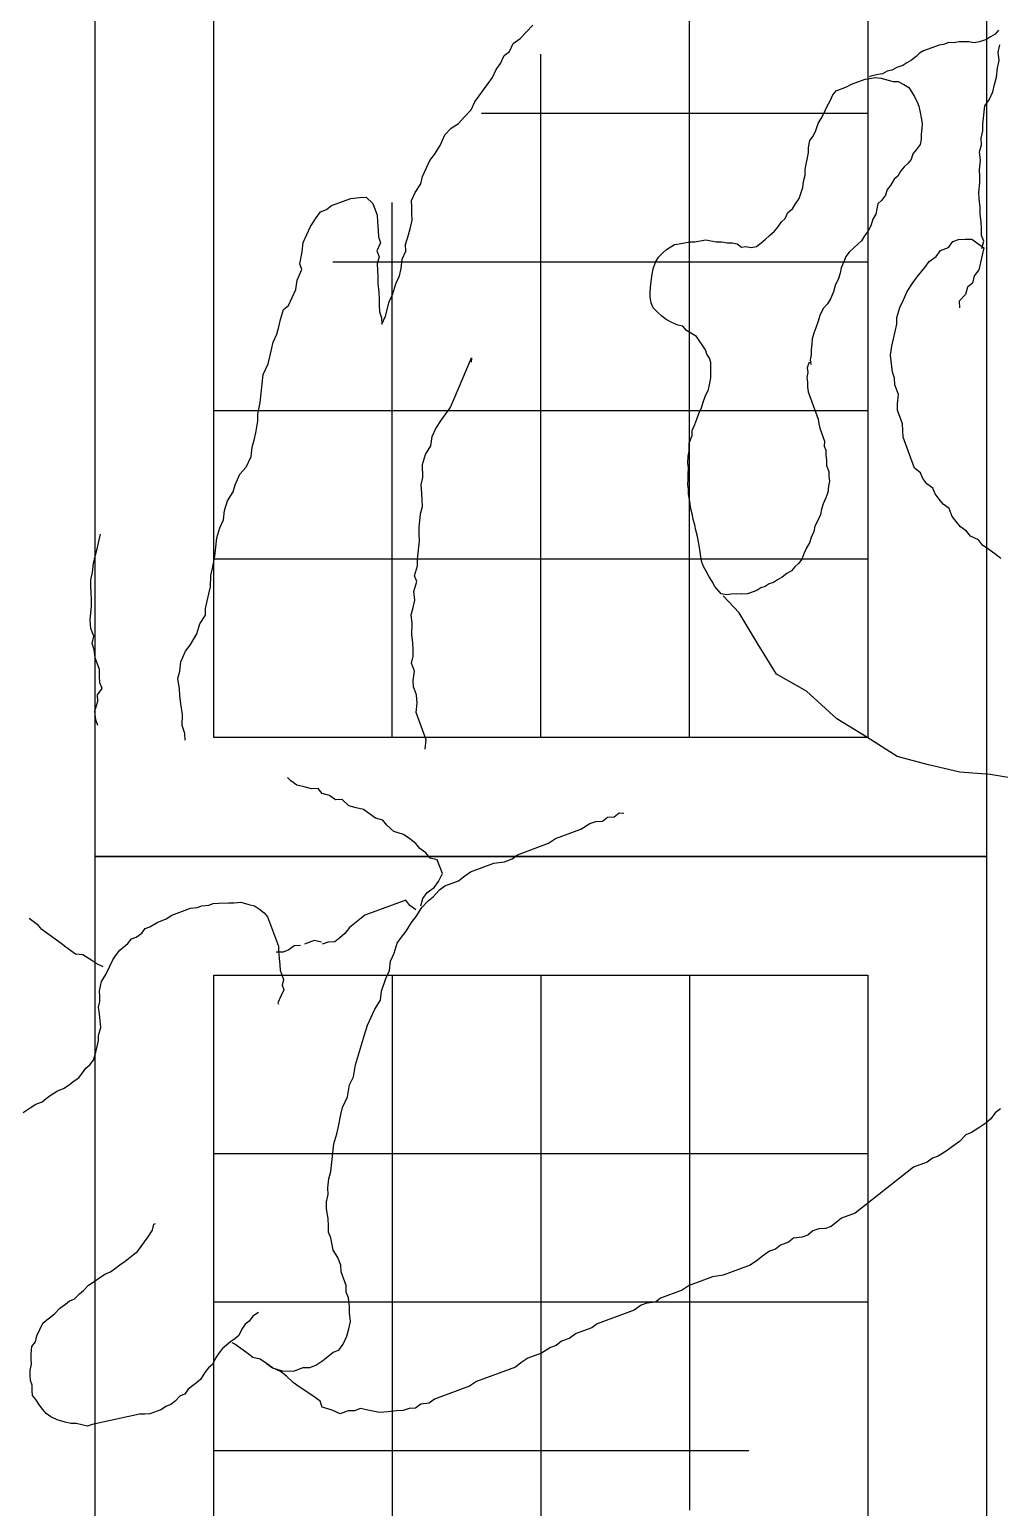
# Model space of a CAD drawing. Header units: millimetres. Extents: x 33350 to 35310, y -217097 to -211540.
# Drawn here: x 34166.3 to 34198.94, y -212691 to -212641.27 of the extents above; entities that cross this region are included whole.
import ezdxf
from ezdxf.enums import TextEntityAlignment as Align

# ---------------------------------------------------------------- set-up
doc = ezdxf.new("R2010")
doc.units = ezdxf.units.MM
doc.header["$LTSCALE"] = 60
doc.header["$MEASUREMENT"] = 0
for name, color, linetype, lineweight in [('-DWG_ANA', 7, 'Continuous', 0), ('NO', 7, 'Continuous', 0), ('PLAN', 253, 'Continuous', 0)]:
    doc.layers.add(name, color=color, linetype=linetype, lineweight=lineweight)
for name, color, linetype in [('BL-G', 102, 'Continuous'), ('OC-Mutfak_Ekipman', 252, 'Continuous'), ('sıhhi tesisat', 162, 'Continuous')]:
    doc.layers.add(name, color=color, linetype=linetype)
doc.styles.add('ROMANS', font='ROMANSTW.SHX', dxfattribs={"width": 0.8})

# ---------------------------------------------------------------- blocks, each defined once
blk = doc.blocks.new('E_180')
at = {"layer": '-DWG_ANA', "color": 0}
blk.add_lwpolyline([(0, -70), (0, 0), (180, 0), (180, -70)], close=True, dxfattribs=at)
blk = doc.blocks.new('EHN180')
at = {"layer": 'PLAN', "color": 0, "linetype": 'Continuous'}
blk.add_blockref('E_180', (0, 0), dxfattribs=at)
at = {"layer": 'NO', "linetype": 'Continuous', "style": 'ROMANS', "width": 0.8}
blk.add_attdef('NO', text='', height=10, dxfattribs=at).set_placement((157, -55), align=Align.MIDDLE)
blk = doc.blocks.new('120')
at = {"layer": 'sıhhi tesisat'}
for p, q in [((16088.216, 16465.144), (16088.216, 16435.144)), ((16093.216, 16465.144), (16093.216, 16442.144)), ((16098.216, 16465.144), (16098.216, 16447.144)), ((16082.216, 16459.144), (16104.216, 16459.144)), ((16104.216, 16454.144), (16082.216, 16454.144)), ((16082.216, 16449.144), (16100.216, 16449.144)), ((16082.216, 16444.144), (16095.216, 16444.144)), ((16098.216, 16353.144), (16098.216, 16381.144)), ((16093.216, 16353.144), (16093.216, 16376.144)), ((16088.216, 16353.144), (16088.216, 16371.144)), ((16104.216, 16369.144), (16086.216, 16369.144)), ((16082.216, 16364.144), (16104.216, 16364.144)), ((16104.216, 16359.144), (16082.216, 16359.144))]:
    blk.add_line(p, q, dxfattribs=at)
for points in [[(16108.216, 16469.144), (16108.216, 16349.144), (16078.216, 16349.144), (16078.216, 16469.144)], [(16104.216, 16465.144), (16104.216, 16353.144), (16082.216, 16353.144), (16082.216, 16465.144)]]:
    blk.add_lwpolyline(points, close=True, dxfattribs=at)
at = {"layer": 'sıhhi tesisat', "style": 'ROMANS', "width": 0.8}
blk.add_attdef('YRNO', text='', height=10, rotation=270, dxfattribs=at).set_placement((16068.216, 16366.144), align=Align.MIDDLE)
blk = doc.blocks.new('İNSAN-1')
for p, q in [((-14.951, 18.155), (-14.788, 17.139)), ((-26.034, 17.487), (-26.172, 17.314)), ((-7.512, 17.499), (-7.364, 17.295)), ((8.991, 17.383), (9.236, 17.441)), ((9.236, 17.441), (9.523, 17.41)), ((9.523, 17.41), (9.768, 17.469)), ((10.265, 17.422), (10.126, 17.31)), ((-26.514, 16.993), (-26.676, 16.755)), ((-26.376, 17.165), (-26.514, 16.993)), ((-26.172, 17.314), (-26.376, 17.165)), ((-14.788, 17.139), (-14.707, 16.123)), ((-7.364, 17.295), (-7.215, 17.091)), ((-7.215, 17.091), (-7.067, 16.887)), ((2.936, 16.93), (2.691, 16.871)), ((2.912, 16.864), (3.157, 16.923)), ((3.085, 16.726), (2.936, 16.93)), ((3.157, 16.923), (3.354, 16.85)), ((7.095, 16.889), (7.717, 16.958)), ((7.717, 16.958), (7.921, 17.106)), ((7.921, 17.106), (8.19, 17.231)), ((8.19, 17.231), (8.435, 17.289)), ((8.435, 17.289), (8.68, 17.348)), ((8.68, 17.348), (8.991, 17.383)), ((9.952, 17.014), (9.867, 16.784)), ((10.033, 17.147), (9.952, 17.014)), ((10.126, 17.31), (10.033, 17.147)), ((-26.838, 16.516), (-26.911, 16.32)), ((-26.676, 16.755), (-26.838, 16.516)), ((-7.067, 16.887), (-6.894, 16.749)), ((-6.894, 16.749), (-6.769, 16.48)), ((-6.769, 16.48), (-6.597, 16.342)), ((1.752, 16.546), (1.614, 16.374)), ((1.997, 16.605), (1.752, 16.546)), ((2.201, 16.754), (1.997, 16.605)), ((2.691, 16.871), (2.201, 16.754)), ((3.234, 16.522), (3.085, 16.726)), ((3.227, 16.301), (3.234, 16.522)), ((3.354, 16.85), (3.575, 16.844)), ((3.575, 16.844), (3.797, 16.837)), ((3.797, 16.837), (4.083, 16.806)), ((4.083, 16.806), (4.304, 16.799)), ((4.304, 16.799), (4.591, 16.768)), ((4.591, 16.768), (4.812, 16.761)), ((4.812, 16.761), (5.123, 16.795)), ((5.123, 16.795), (5.344, 16.788)), ((5.344, 16.788), (5.565, 16.782)), ((5.565, 16.782), (5.876, 16.816)), ((5.876, 16.816), (6.163, 16.785)), ((6.163, 16.785), (6.408, 16.844)), ((6.408, 16.844), (6.629, 16.837)), ((6.629, 16.837), (6.874, 16.896)), ((6.874, 16.896), (7.095, 16.889)), ((9.867, 16.784), (9.832, 16.601)), ((9.832, 16.601), (9.865, 16.425)), ((9.865, 16.425), (9.87, 16.26)), ((-27.139, 16.105), (-27.301, 15.867)), ((-26.911, 16.32), (-27.139, 16.105)), ((-14.707, 16.123), (-14.463, 15.067)), ((-6.597, 16.342), (-6.448, 16.138)), ((-6.448, 16.138), (-6.275, 16)), ((-6.275, 16), (-6.102, 15.862)), ((1.141, 16.101), (0.92, 16.108)), ((1.369, 16.315), (1.141, 16.101)), ((1.614, 16.374), (1.369, 16.315)), ((3.148, 15.884), (3.22, 16.08)), ((3.22, 16.08), (3.227, 16.301)), ((9.875, 16.094), (9.84, 15.911)), ((9.87, 16.26), (9.875, 16.094)), ((-27.439, 15.695), (-27.626, 15.391)), ((-27.301, 15.867), (-27.439, 15.695)), ((-6.102, 15.862), (-5.84, 15.765)), ((-5.84, 15.765), (-5.691, 15.562)), ((-5.691, 15.562), (-5.519, 15.424)), ((-5.519, 15.424), (-5.346, 15.286)), ((2.643, 15.324), (2.847, 15.473)), ((2.847, 15.473), (2.944, 15.735)), ((2.944, 15.735), (3.148, 15.884)), ((9.757, 15.419), (9.566, 14.901)), ((9.781, 15.573), (9.757, 15.419)), ((9.845, 15.746), (9.781, 15.573)), ((9.84, 15.911), (9.845, 15.746)), ((-27.836, 15.021), (-28.005, 14.562)), ((-27.698, 15.194), (-27.836, 15.021)), ((-27.626, 15.391), (-27.698, 15.194)), ((-14.463, 15.067), (-14.178, 14.011)), ((-5.346, 15.286), (-5.149, 15.213)), ((-5.149, 15.213), (-5, 15.009)), ((-5, 15.009), (-4.827, 14.871)), ((1.96, 14.682), (2.278, 14.938)), ((2.278, 14.938), (2.481, 15.086)), ((2.481, 15.086), (2.643, 15.324)), ((-28.005, 14.562), (-29.548, 12.597)), ((-4.827, 14.871), (-4.631, 14.799)), ((-4.631, 14.799), (-4.482, 14.595)), ((-4.482, 14.595), (-3.432, 14.209)), ((1.463, 14.344), (1.756, 14.534)), ((1.756, 14.534), (1.96, 14.682)), ((5.912, 14.481), (5.773, 14.368)), ((6.098, 14.543), (5.912, 14.481)), ((6.238, 14.655), (6.098, 14.543)), ((6.417, 14.785), (6.238, 14.655)), ((6.592, 14.818), (6.417, 14.785)), ((6.758, 14.823), (6.592, 14.818)), ((6.962, 14.846), (6.758, 14.823)), ((7.127, 14.85), (6.962, 14.846)), ((7.311, 14.816), (7.127, 14.85)), ((7.494, 14.781), (7.311, 14.816)), ((7.706, 14.735), (7.494, 14.781)), ((7.85, 14.682), (7.706, 14.735)), ((8.041, 14.579), (7.85, 14.682)), ((8.204, 14.487), (8.041, 14.579)), ((8.337, 14.405), (8.204, 14.487)), ((9.252, 14.493), (9.16, 14.331)), ((9.374, 14.645), (9.252, 14.493)), ((9.484, 14.767), (9.374, 14.645)), ((9.566, 14.901), (9.484, 14.767)), ((-14.178, 14.011), (-13.528, 12.995)), ((-3.432, 14.209), (-3.211, 14.202)), ((-3.211, 14.202), (-2.99, 14.195)), ((-2.99, 14.195), (-2.53, 14.026)), ((-2.53, 14.026), (-2.309, 14.019)), ((-2.309, 14.019), (-1.998, 14.053)), ((-1.998, 14.053), (-1.67, 13.932)), ((-1.67, 13.932), (-1.449, 13.926)), ((-1.449, 13.926), (-1.252, 13.853)), ((-0.123, 13.884), (0.123, 13.943)), ((0.123, 13.943), (0.368, 14.002)), ((0.368, 14.002), (0.589, 13.995)), ((0.589, 13.995), (0.924, 14.095)), ((0.924, 14.095), (1.193, 14.219)), ((1.193, 14.219), (1.463, 14.344)), ((5.354, 14.032), (5.244, 13.909)), ((5.523, 14.134), (5.354, 14.032)), ((5.662, 14.246), (5.523, 14.134)), ((5.773, 14.368), (5.662, 14.246)), ((8.439, 14.237), (8.337, 14.405)), ((8.53, 14.04), (8.439, 14.237)), ((8.534, 13.875), (8.53, 14.04)), ((9.004, 13.996), (8.912, 13.834)), ((9.078, 14.198), (9.004, 13.996)), ((9.16, 14.331), (9.078, 14.198)), ((-1.252, 13.853), (-0.679, 13.791)), ((-0.679, 13.791), (-0.368, 13.826)), ((-0.368, 13.826), (-0.123, 13.884)), ((4.532, 13.485), (4.421, 13.362)), ((4.71, 13.615), (4.532, 13.485)), ((4.897, 13.677), (4.71, 13.615)), ((5.036, 13.79), (4.897, 13.677)), ((5.244, 13.909), (5.036, 13.79)), ((8.586, 13.66), (8.534, 13.875)), ((8.648, 13.473), (8.586, 13.66)), ((8.671, 13.269), (8.648, 13.473)), ((8.795, 13.517), (8.771, 13.363)), ((8.888, 13.679), (8.795, 13.517)), ((8.912, 13.834), (8.888, 13.679)), ((-13.528, 12.995), (-12.918, 11.979)), ((3.518, 13.041), (3.339, 12.911)), ((3.715, 13.132), (3.518, 13.041)), ((3.901, 13.194), (3.715, 13.132)), ((4.069, 13.296), (3.901, 13.194)), ((4.245, 13.329), (4.069, 13.296)), ((4.421, 13.362), (4.245, 13.329)), ((8.442, 12.47), (8.612, 12.931)), ((8.612, 12.931), (8.636, 13.085)), ((8.636, 13.085), (8.671, 13.269)), ((8.715, 13.122), (8.694, 13.064)), ((8.771, 13.363), (8.715, 13.122)), ((-29.548, 12.597), (-29.717, 12.138)), ((2.95, 12.564), (2.789, 12.394)), ((3.06, 12.686), (2.95, 12.564)), ((3.171, 12.809), (3.06, 12.686)), ((3.339, 12.911), (3.171, 12.809)), ((8.35, 12.308), (8.442, 12.47)), ((-29.855, 11.965), (-29.994, 11.793)), ((-29.717, 12.138), (-29.855, 11.965)), ((-12.918, 11.979), (-11.983, 10.963)), ((1.904, 12.033), (1.668, 11.924)), ((2.09, 12.095), (1.904, 12.033)), ((2.266, 12.129), (2.09, 12.095)), ((2.463, 12.22), (2.266, 12.129)), ((2.65, 12.282), (2.463, 12.22)), ((2.789, 12.394), (2.65, 12.282)), ((8.083, 11.851), (8.223, 11.963)), ((8.223, 11.963), (8.35, 12.308)), ((-30.066, 11.596), (-30.073, 11.375)), ((-29.994, 11.793), (-30.066, 11.596)), ((-5.862, 11.46), (-6.038, 11.427)), ((-5.676, 11.522), (-5.862, 11.46)), ((-5.479, 11.613), (-5.676, 11.522)), ((-5.292, 11.675), (-5.479, 11.613)), ((-5.088, 11.698), (-5.292, 11.675)), ((-4.912, 11.731), (-5.088, 11.698)), ((-4.757, 11.707), (-4.912, 11.731)), ((-4.592, 11.712), (-4.757, 11.707)), ((-4.39, 11.637), (-4.592, 11.712)), ((-4.196, 11.631), (-4.39, 11.637)), ((-4.042, 11.607), (-4.196, 11.631)), ((-3.877, 11.612), (-4.042, 11.607)), ((-3.733, 11.559), (-3.877, 11.612)), ((-3.567, 11.563), (-3.733, 11.559)), ((-3.135, 11.404), (-3.567, 11.563)), ((0.898, 11.521), (0.661, 11.412)), ((1.048, 11.662), (0.898, 11.521)), ((1.216, 11.764), (1.048, 11.662)), ((1.452, 11.873), (1.216, 11.764)), ((1.668, 11.924), (1.452, 11.873)), ((7.117, 11.357), (7.285, 11.458)), ((7.285, 11.458), (7.482, 11.549)), ((7.482, 11.549), (7.679, 11.64)), ((7.679, 11.64), (7.886, 11.76)), ((7.886, 11.76), (8.083, 11.851)), ((-30.283, 11.005), (-30.356, 10.809)), ((-30.145, 11.178), (-30.283, 11.005)), ((-30.073, 11.375), (-30.145, 11.178)), ((-11.983, 10.963), (-11.414, 9.948)), ((-7.159, 10.957), (-7.356, 10.866)), ((-6.991, 11.058), (-7.159, 10.957)), ((-6.805, 11.12), (-6.991, 11.058)), ((-6.608, 11.211), (-6.805, 11.12)), ((-6.432, 11.245), (-6.608, 11.211)), ((-6.235, 11.336), (-6.432, 11.245)), ((-6.038, 11.427), (-6.235, 11.336)), ((-2.981, 11.38), (-3.135, 11.404)), ((-2.826, 11.356), (-2.981, 11.38)), ((-1.904, 11.016), (-2.826, 11.356)), ((-1.75, 10.992), (-1.904, 11.016)), ((-1.585, 10.997), (-1.75, 10.992)), ((-1.43, 10.972), (-1.585, 10.997)), ((-1.254, 11.006), (-1.43, 10.972)), ((-1.1, 10.982), (-1.254, 11.006)), ((-0.913, 11.044), (-1.1, 10.982)), ((-0.834, 11.08), (-0.989, 11.104)), ((-0.659, 11.113), (-0.834, 11.08)), ((-0.493, 11.118), (-0.659, 11.113)), ((-0.289, 11.141), (-0.493, 11.118)), ((-0.124, 11.145), (-0.289, 11.141)), ((0.063, 11.207), (-0.124, 11.145)), ((0.249, 11.27), (0.063, 11.207)), ((0.475, 11.35), (0.249, 11.27)), ((0.661, 11.412), (0.475, 11.35)), ((5.578, 10.909), (5.754, 10.943)), ((5.754, 10.943), (5.969, 10.994)), ((5.969, 10.994), (6.145, 11.028)), ((6.145, 11.028), (6.31, 11.032)), ((6.31, 11.032), (6.554, 11.073)), ((6.554, 11.073), (6.694, 11.185)), ((6.694, 11.185), (6.891, 11.276)), ((6.891, 11.276), (7.117, 11.357)), ((-30.387, 10.522), (-30.525, 10.349)), ((-30.356, 10.809), (-30.387, 10.522)), ((-7.932, 10.457), (-8.024, 10.295)), ((-7.793, 10.569), (-7.932, 10.457)), ((-7.682, 10.692), (-7.793, 10.569)), ((-7.543, 10.804), (-7.682, 10.692)), ((-7.356, 10.866), (-7.543, 10.804)), ((4.124, 10.334), (4.245, 10.485)), ((4.245, 10.485), (4.413, 10.587)), ((4.413, 10.587), (4.592, 10.717)), ((4.592, 10.717), (4.965, 10.841)), ((4.965, 10.841), (5.169, 10.864)), ((5.169, 10.864), (5.384, 10.916)), ((5.384, 10.916), (5.578, 10.909)), ((-30.621, 10.087), (-30.76, 9.914)), ((-30.525, 10.349), (-30.621, 10.087)), ((-11.414, 9.948), (-10.357, 9.297)), ((-8.238, 9.981), (-8.32, 9.848)), ((-8.146, 10.143), (-8.238, 9.981)), ((-8.024, 10.295), (-8.146, 10.143)), ((3.498, 9.878), (3.637, 9.99)), ((3.637, 9.99), (3.816, 10.12)), ((3.816, 10.12), (3.927, 10.243)), ((3.927, 10.243), (4.124, 10.334)), ((-30.994, 9.479), (-31.132, 9.307)), ((-30.832, 9.718), (-30.994, 9.479)), ((-30.76, 9.914), (-30.832, 9.718)), ((-8.455, 9.57), (-8.508, 9.426)), ((-8.373, 9.704), (-8.455, 9.57)), ((-8.32, 9.848), (-8.373, 9.704)), ((3.106, 9.434), (3.227, 9.585)), ((3.227, 9.585), (3.337, 9.708)), ((3.337, 9.708), (3.498, 9.878)), ((-31.295, 9.068), (-31.633, 8.15)), ((-31.132, 9.307), (-31.295, 9.068)), ((-10.357, 9.297), (-9.341, 8.688)), ((-8.706, 8.976), (-8.712, 8.783)), ((-8.589, 9.293), (-8.706, 8.976)), ((-8.508, 9.426), (-8.589, 9.293)), ((2.95, 9.099), (2.984, 9.282)), ((2.983, 8.923), (2.95, 9.099)), ((2.984, 9.282), (3.106, 9.434)), ((-9.341, 8.688), (-8.771, 8.16)), ((-8.707, 8.617), (-8.713, 8.423)), ((-8.712, 8.783), (-8.707, 8.617)), ((2.959, 8.768), (2.983, 8.923)), ((3.071, 8.629), (2.959, 8.768)), ((3.104, 8.453), (3.071, 8.629)), ((-31.633, 8.15), (-31.688, 7.798)), ((-8.713, 8.423), (-8.737, 8.269)), ((-8.737, 8.269), (-8.704, 8.093)), ((-8.704, 8.093), (-8.458, 7.872)), ((3.109, 8.288), (3.104, 8.453)), ((3.142, 8.112), (3.109, 8.288)), ((3.136, 7.919), (3.142, 8.112)), ((-31.688, 7.798), (-31.978, 7.011)), ((-8.458, 7.872), (-8.296, 7.78)), ((-8.296, 7.78), (-8.134, 7.687)), ((-8.134, 7.687), (-7.943, 7.584)), ((-7.943, 7.584), (-7.781, 7.492)), ((-7.781, 7.492), (-7.608, 7.428)), ((-2.442, 7.423), (-2.256, 7.485)), ((-2.256, 7.485), (-2.07, 7.547)), ((-2.07, 7.547), (-1.833, 7.656)), ((-1.833, 7.656), (-1.618, 7.707)), ((-1.618, 7.707), (-1.442, 7.741)), ((-1.442, 7.741), (-1.248, 7.735)), ((-1.248, 7.735), (-1.083, 7.739)), ((-1.083, 7.739), (-0.918, 7.744)), ((-0.918, 7.744), (-0.774, 7.691)), ((-0.774, 7.691), (-0.64, 7.609)), ((-0.64, 7.609), (-0.496, 7.556)), ((-0.496, 7.556), (-0.363, 7.474)), ((-0.363, 7.474), (-0.183, 7.342)), ((3.203, 7.567), (3.136, 7.919)), ((3.169, 7.384), (3.203, 7.567)), ((-31.978, 7.011), (-32.14, 6.772)), ((-7.608, 7.428), (-7.299, 7.38)), ((-7.299, 7.38), (-7.144, 7.355)), ((-7.144, 7.355), (-6.777, 7.286)), ((-6.777, 7.286), (-6.565, 7.24)), ((-6.565, 7.24), (-6.382, 7.206)), ((-6.382, 7.206), (-6.209, 7.142)), ((-6.209, 7.142), (-6.054, 7.118)), ((-6.054, 7.118), (-5.842, 7.072)), ((-5.842, 7.072), (-5.687, 7.048)), ((-5.687, 7.048), (-5.533, 7.024)), ((-5.533, 7.024), (-5.349, 6.989)), ((-5.349, 6.989), (-5.184, 6.994)), ((-5.184, 6.994), (-5.03, 6.969)), ((-5.03, 6.969), (-4.864, 6.974)), ((-4.864, 6.974), (-4.699, 6.978)), ((-4.699, 6.978), (-4.466, 6.991)), ((-4.466, 6.991), (-4.311, 6.966)), ((-4.311, 6.966), (-4.078, 6.979)), ((-4.078, 6.979), (-3.902, 7.012)), ((-3.902, 7.012), (-3.64, 7.013)), ((-3.64, 7.013), (-3.374, 7.112)), ((-3.374, 7.112), (-3.209, 7.116)), ((-3.209, 7.116), (-3.012, 7.207)), ((-3.012, 7.207), (-2.826, 7.27)), ((-2.826, 7.27), (-2.639, 7.332)), ((-2.639, 7.332), (-2.442, 7.423)), ((-0.183, 7.342), (-0.049, 7.261)), ((-0.049, 7.261), (0.052, 7.093)), ((0.052, 7.093), (0.154, 6.924)), ((3.104, 6.852), (3.138, 7.035)), ((3.134, 7.2), (3.169, 7.384)), ((3.138, 7.035), (3.134, 7.2)), ((-32.14, 6.772), (-32.405, 6.051)), ((0.154, 6.924), (0.306, 6.803)), ((0.306, 6.803), (0.339, 6.627)), ((0.339, 6.627), (0.43, 6.43)), ((2.881, 6.247), (3.045, 6.514)), ((3.045, 6.514), (3.069, 6.669)), ((3.069, 6.669), (3.104, 6.852)), ((-32.405, 6.051), (-32.544, 5.878)), ((0.43, 6.43), (0.521, 6.234)), ((0.521, 6.234), (0.633, 6.094)), ((0.633, 6.094), (0.774, 5.944)), ((2.452, 5.882), (2.62, 5.984)), ((2.62, 5.984), (2.77, 6.125)), ((2.77, 6.125), (2.881, 6.247)), ((-32.575, 5.591), (-32.647, 5.395)), ((-32.544, 5.878), (-32.575, 5.591)), ((0.774, 5.944), (0.915, 5.794)), ((0.915, 5.794), (1.088, 5.731)), ((1.088, 5.731), (1.272, 5.696)), ((1.272, 5.696), (1.437, 5.7)), ((1.437, 5.7), (1.602, 5.705)), ((1.602, 5.705), (1.807, 5.728)), ((1.807, 5.728), (2.051, 5.769)), ((2.051, 5.769), (2.226, 5.802)), ((2.226, 5.802), (2.452, 5.882)), ((-32.809, 5.156), (-33.268, 3.91)), ((-32.647, 5.395), (-32.809, 5.156)), ((-16.219, 4.264), (-16.212, 4.485)), ((-16.212, 4.485), (-16.074, 4.657)), ((-16.074, 4.657), (-16.091, 4.813)), ((-16.364, 3.87), (-16.357, 4.091)), ((-16.357, 4.091), (-16.219, 4.264)), ((-33.406, 3.737), (-33.599, 3.212)), ((-33.268, 3.91), (-33.406, 3.737)), ((-16.623, 3.369), (-16.436, 3.673)), ((-16.436, 3.673), (-16.364, 3.87)), ((-33.599, 3.212), (-33.762, 2.974)), ((-16.937, 2.516), (-16.623, 3.369)), ((-33.996, 2.539), (-34.069, 2.342)), ((-33.858, 2.712), (-33.996, 2.539)), ((-33.762, 2.974), (-33.858, 2.712)), ((-17.099, 2.278), (-16.937, 2.516)), ((-34.255, 2.038), (-34.424, 1.579)), ((-34.069, 2.342), (-34.255, 2.038)), ((-17.485, 1.229), (-17.099, 2.278)), ((-34.424, 1.579), (-34.586, 1.341)), ((9.978, 1.324), (10.206, 1.538)), ((10.206, 1.538), (10.434, 1.752)), ((-34.725, 1.168), (-35.208, -0.144)), ((-34.586, 1.341), (-34.725, 1.168)), ((-17.72, 0.793), (-17.623, 1.056)), ((-17.623, 1.056), (-17.485, 1.229)), ((9.547, 0.962), (9.816, 1.086)), ((9.816, 1.086), (9.978, 1.324)), ((-17.775, 0.441), (-17.72, 0.793)), ((8.666, 0.392), (8.935, 0.516)), ((8.935, 0.516), (9.139, 0.665)), ((9.139, 0.665), (9.408, 0.789)), ((9.408, 0.789), (9.547, 0.962)), ((-18.065, -0.346), (-17.775, 0.441)), ((7.851, -0.202), (8.259, 0.095)), ((8.259, 0.095), (8.462, 0.243)), ((8.462, 0.243), (8.666, 0.392)), ((-35.37, -0.382), (-35.804, -1.563)), ((-35.208, -0.144), (-35.37, -0.382)), ((-18.227, -0.584), (-18.065, -0.346)), ((-2.172, -0.907), (-0.76, -0.31)), ((-0.76, -0.31), (-0.915, -0.327)), ((7.354, -0.54), (7.582, -0.326)), ((7.582, -0.326), (7.851, -0.202)), ((-18.534, -1.216), (-18.365, -0.757)), ((-18.365, -0.757), (-18.227, -0.584)), ((-2.442, -1.032), (-2.172, -0.907)), ((6.736, -1.207), (6.964, -0.993)), ((6.964, -0.993), (7.126, -0.755)), ((7.126, -0.755), (7.354, -0.54)), ((-18.9, -1.603), (-18.672, -1.389)), ((-18.672, -1.389), (-18.534, -1.216)), ((-18.589, -1.568), (-18.386, -1.42)), ((-18.386, -1.42), (-18.116, -1.295)), ((-18.116, -1.295), (-17.657, -1.465)), ((-17.657, -1.465), (-17.598, -1.71)), ((-3.143, -1.519), (-2.849, -1.329)), ((-2.849, -1.329), (-2.442, -1.032)), ((6.083, -1.563), (6.377, -1.373)), ((6.377, -1.373), (6.736, -1.207)), ((-35.943, -1.736), (-35.974, -2.022)), ((-35.804, -1.563), (-35.943, -1.736)), ((-19.266, -1.99), (-19.038, -1.775)), ((-19.201, -2.014), (-18.955, -1.955)), ((-19.038, -1.775), (-18.9, -1.603)), ((-18.955, -1.955), (-18.752, -1.807)), ((-18.752, -1.807), (-18.589, -1.568)), ((-17.598, -1.71), (-17.425, -1.848)), ((-17.425, -1.848), (-17.277, -2.052)), ((-13.93, -1.868), (-13.619, -1.834)), ((-13.619, -1.834), (-12.7, -2.172)), ((-6.013, -2.026), (-5.768, -1.968)), ((-5.768, -1.968), (-5.547, -1.974)), ((-5.547, -1.974), (-5.325, -1.981)), ((-5.325, -1.981), (-5.039, -2.012)), ((-5.039, -2.012), (-4.794, -1.954)), ((-4.794, -1.954), (-4.351, -1.967)), ((-4.351, -1.967), (-4.016, -1.867)), ((-4.016, -1.867), (-3.723, -1.677)), ((-3.723, -1.677), (-3.412, -1.643)), ((-3.412, -1.643), (-3.143, -1.519)), ((5.095, -2.018), (5.341, -1.96)), ((5.341, -1.96), (5.61, -1.835)), ((5.61, -1.835), (5.879, -1.711)), ((5.879, -1.711), (6.083, -1.563)), ((-36.118, -2.416), (-36.191, -2.613)), ((-36.112, -2.195), (-36.118, -2.416)), ((-35.974, -2.022), (-36.112, -2.195)), ((-20.057, -2.518), (-19.763, -2.328)), ((-19.763, -2.328), (-19.56, -2.179)), ((-19.56, -2.179), (-19.266, -1.99)), ((-19.339, -2.186), (-19.19, -2.39)), ((-19.19, -2.39), (-19.017, -2.528)), ((-17.277, -2.052), (-17.104, -2.19)), ((-17.104, -2.19), (-16.955, -2.393)), ((-16.955, -2.393), (-16.807, -2.597)), ((-12.7, -2.172), (-12.389, -2.137)), ((-12.389, -2.137), (-12.102, -2.168)), ((-12.102, -2.168), (-11.84, -2.265)), ((-11.84, -2.265), (-11.619, -2.272)), ((-11.619, -2.272), (-11.308, -2.237)), ((-11.308, -2.237), (-11.045, -2.334)), ((-11.045, -2.334), (-10.8, -2.275)), ((-10.8, -2.275), (-10.579, -2.282)), ((-10.579, -2.282), (-10.358, -2.289)), ((-10.358, -2.289), (-10.071, -2.32)), ((-10.071, -2.32), (-9.695, -2.31)), ((-9.695, -2.31), (-9.408, -2.341)), ((-9.408, -2.341), (-9.163, -2.282)), ((-9.163, -2.282), (-8.918, -2.223)), ((-8.918, -2.223), (-8.631, -2.254)), ((-8.631, -2.254), (-8.296, -2.154)), ((-8.296, -2.154), (-8.099, -2.227)), ((-8.099, -2.227), (-7.764, -2.127)), ((-7.764, -2.127), (-7.543, -2.134)), ((-7.543, -2.134), (-6.921, -2.064)), ((-6.921, -2.064), (-6.7, -2.071)), ((-6.7, -2.071), (-6.479, -2.078)), ((-6.479, -2.078), (-6.013, -2.026)), ((3.044, -2.53), (3.379, -2.429)), ((3.379, -2.429), (3.624, -2.371)), ((3.624, -2.371), (3.869, -2.312)), ((3.869, -2.312), (4.09, -2.319)), ((4.09, -2.319), (4.312, -2.326)), ((4.312, -2.326), (4.533, -2.333)), ((4.533, -2.333), (4.802, -2.208)), ((4.802, -2.208), (5.095, -2.018)), ((-36.198, -2.834), (-36.229, -3.12)), ((-36.191, -2.613), (-36.198, -2.834)), ((-21.069, -3.039), (-20.799, -2.915)), ((-20.799, -2.915), (-20.464, -2.815)), ((-20.464, -2.815), (-20.261, -2.666)), ((-20.261, -2.666), (-20.057, -2.518)), ((-19.017, -2.528), (-19.524, -3.906)), ((-16.807, -2.597), (-16.706, -2.932)), ((-16.706, -2.932), (-16.492, -3.16)), ((1.124, -3.089), (1.393, -2.965)), ((1.393, -2.965), (1.728, -2.865)), ((1.728, -2.865), (1.997, -2.74)), ((1.997, -2.74), (2.243, -2.682)), ((2.243, -2.682), (2.554, -2.647)), ((2.554, -2.647), (2.823, -2.523)), ((2.823, -2.523), (3.044, -2.53)), ((-36.229, -3.12), (-36.26, -3.407)), ((-36.26, -3.407), (-36.183, -3.807)), ((-22.678, -3.564), (-22.385, -3.374)), ((-22.385, -3.374), (-22.074, -3.34)), ((-22.074, -3.34), (-21.649, -3.198)), ((-21.649, -3.198), (-21.38, -3.074)), ((-21.38, -3.074), (-21.069, -3.039)), ((-16.492, -3.16), (-16.319, -3.298)), ((-16.319, -3.298), (-16.26, -3.543)), ((0.364, -3.331), (0.633, -3.207)), ((0.585, -3.338), (0.364, -3.331)), ((0.782, -3.41), (0.585, -3.338)), ((0.633, -3.207), (1.124, -3.089)), ((1.003, -3.417), (0.782, -3.41)), ((1.224, -3.424), (1.003, -3.417)), ((1.445, -3.431), (1.224, -3.424)), ((1.732, -3.462), (1.445, -3.431)), ((1.953, -3.469), (1.732, -3.462)), ((2.174, -3.476), (1.953, -3.469)), ((2.395, -3.483), (2.174, -3.476)), ((2.64, -3.424), (2.395, -3.483)), ((2.837, -3.496), (2.64, -3.424)), ((3.107, -3.372), (2.837, -3.496)), ((3.303, -3.445), (3.107, -3.372)), ((3.524, -3.451), (3.303, -3.445)), ((3.811, -3.482), (3.524, -3.451)), ((-36.183, -3.807), (-36.125, -4.052)), ((-23.887, -4.013), (-23.552, -3.913)), ((-23.552, -3.913), (-23.217, -3.813)), ((-23.217, -3.813), (-22.947, -3.689)), ((-22.947, -3.689), (-22.678, -3.564)), ((-19.524, -3.906), (-19.662, -4.078)), ((-16.26, -3.543), (-16.112, -3.747)), ((-16.112, -3.747), (-15.963, -3.95)), ((-15.963, -3.95), (-15.904, -4.196)), ((4.032, -3.489), (3.811, -3.482)), ((4.426, -3.634), (4.032, -3.489)), ((4.64, -3.862), (4.426, -3.634)), ((4.634, -4.083), (4.64, -3.862)), ((-36.204, -4.47), (-36.301, -4.733)), ((-36.197, -4.249), (-36.204, -4.47)), ((-36.125, -4.052), (-36.197, -4.249)), ((-33.682, -4.504), (-33.437, -4.446)), ((-33.437, -4.446), (-33.192, -4.387)), ((-33.192, -4.387), (-32.905, -4.418)), ((-32.905, -4.418), (-32.684, -4.425)), ((-32.684, -4.425), (-32.398, -4.456)), ((-32.398, -4.456), (-32.201, -4.529)), ((-25.628, -4.49), (-25.227, -4.414)), ((-25.227, -4.414), (-24.957, -4.29)), ((-24.957, -4.29), (-24.557, -4.214)), ((-24.557, -4.214), (-24.222, -4.113)), ((-24.222, -4.113), (-23.887, -4.013)), ((-19.939, -4.424), (-20.142, -4.572)), ((-19.801, -4.251), (-19.939, -4.424)), ((-19.662, -4.078), (-19.801, -4.251)), ((-15.904, -4.196), (-15.846, -4.441)), ((-15.846, -4.441), (-15.631, -4.669)), ((4.361, -5.026), (4.603, -4.37)), ((4.603, -4.37), (4.634, -4.083)), ((-36.301, -4.733), (-36.176, -5.002)), ((-34.228, -4.974), (-34.156, -4.777)), ((-34.156, -4.777), (-33.952, -4.629)), ((-33.952, -4.629), (-33.682, -4.504)), ((-32.201, -4.529), (-31.98, -4.535)), ((-31.98, -4.535), (-31.52, -4.705)), ((-31.52, -4.705), (-31.299, -4.711)), ((-31.299, -4.711), (-31.036, -4.808)), ((-31.036, -4.808), (-30.798, -4.97)), ((-30.798, -4.97), (-30.38, -5.05)), ((-28.145, -5.053), (-27.213, -4.949)), ((-27.213, -4.949), (-26.878, -4.849)), ((-26.878, -4.849), (-26.633, -4.79)), ((-26.633, -4.79), (-26.232, -4.714)), ((-26.232, -4.714), (-25.987, -4.656)), ((-25.987, -4.656), (-25.628, -4.49)), ((-20.419, -4.918), (-20.425, -5.139)), ((-20.28, -4.745), (-20.419, -4.918)), ((-20.142, -4.572), (-20.28, -4.745)), ((-15.631, -4.669), (-15.638, -4.89)), ((-15.638, -4.89), (-15.49, -5.093)), ((-36.176, -5.002), (-36.076, -5.337)), ((-36.076, -5.337), (-35.879, -5.409)), ((-35.879, -5.409), (-35.73, -5.613)), ((-34.666, -5.558), (-34.504, -5.319)), ((-34.504, -5.319), (-34.366, -5.147)), ((-34.366, -5.147), (-34.228, -4.974)), ((-30.38, -5.05), (-30.183, -5.122)), ((-30.183, -5.122), (-29.962, -5.129)), ((-29.962, -5.129), (-29.741, -5.136)), ((-29.741, -5.136), (-29.389, -5.191)), ((-29.389, -5.191), (-29.168, -5.198)), ((-29.168, -5.198), (-28.922, -5.139)), ((-28.922, -5.139), (-28.701, -5.146)), ((-28.701, -5.146), (-28.391, -5.112)), ((-28.391, -5.112), (-28.145, -5.053)), ((-20.425, -5.139), (-20.498, -5.335)), ((-20.432, -5.36), (-20.373, -5.605)), ((-15.49, -5.093), (-15.431, -5.338)), ((-15.431, -5.338), (-15.258, -5.476)), ((3.947, -5.544), (4.151, -5.395)), ((4.151, -5.395), (4.223, -5.198)), ((4.223, -5.198), (4.361, -5.026)), ((-35.73, -5.613), (-35.582, -5.817)), ((-35.582, -5.817), (-35.391, -6.11)), ((-34.746, -5.975), (-34.739, -5.754)), ((-34.739, -5.754), (-34.666, -5.558)), ((-20.373, -5.605), (-20.494, -5.933)), ((-15.258, -5.476), (-15.265, -5.697)), ((-15.265, -5.697), (-15.206, -5.943)), ((-15.206, -5.943), (-15.147, -6.188)), ((3.115, -5.982), (3.384, -5.858)), ((3.384, -5.858), (3.653, -5.734)), ((3.653, -5.734), (3.947, -5.544)), ((-35.391, -6.11), (-35.243, -6.314)), ((-35.243, -6.314), (-35.029, -6.542)), ((-34.866, -6.303), (-34.746, -5.975)), ((-34.856, -6.68), (-34.866, -6.303)), ((-20.687, -6.458), (-20.76, -6.654)), ((-20.549, -6.285), (-20.687, -6.458)), ((-20.542, -6.064), (-20.549, -6.285)), ((-15.147, -6.188), (-14.998, -6.391)), ((-14.998, -6.391), (-14.891, -6.505)), ((0.997, -6.469), (1.267, -6.345)), ((1.267, -6.345), (1.536, -6.221)), ((1.536, -6.221), (1.847, -6.186)), ((1.847, -6.186), (2.206, -6.02)), ((2.206, -6.02), (2.403, -6.093)), ((2.403, -6.093), (2.804, -6.017)), ((2.804, -6.017), (3.115, -5.982)), ((-35.029, -6.542), (-34.88, -6.745)), ((-34.88, -6.745), (-34.756, -7.015)), ((-34.756, -7.015), (-34.856, -6.68)), ((-22.465, -6.826), (-22.517, -6.806)), ((-22.251, -6.727), (-22.465, -6.826)), ((-22.037, -6.628), (-22.251, -6.727)), ((-21.88, -6.686), (-22.037, -6.628)), ((-21.686, -6.639), (-21.88, -6.686)), ((-21.373, -6.754), (-21.686, -6.639)), ((-21.198, -6.76), (-21.373, -6.754)), ((-20.97, -6.784), (-21.198, -6.76)), ((-20.742, -6.809), (-20.97, -6.784)), ((-20.76, -6.654), (-20.767, -6.875)), ((-20.767, -6.875), (-20.742, -6.81)), ((-20.567, -6.814), (-20.742, -6.809)), ((-19.576, -7.179), (-20.567, -6.814)), ((-0.236, -6.984), (0.034, -6.86)), ((0.034, -6.86), (0.279, -6.801)), ((0.279, -6.801), (0.524, -6.742)), ((0.524, -6.742), (0.859, -6.642)), ((0.859, -6.642), (0.997, -6.469)), ((-34.756, -7.015), (-34.607, -7.218)), ((-34.607, -7.218), (-34.756, -7.015)), ((-34.607, -7.218), (-34.458, -7.422)), ((-34.458, -7.422), (-34.4, -7.667)), ((-19.439, -7.289), (-19.576, -7.179)), ((-19.321, -7.45), (-19.439, -7.289)), ((-19.203, -7.612), (-19.321, -7.45)), ((-2.663, -7.505), (-2.263, -7.429)), ((-2.263, -7.429), (-1.952, -7.395)), ((-1.952, -7.395), (-1.641, -7.36)), ((-1.641, -7.36), (-1.33, -7.326)), ((-1.33, -7.326), (-0.971, -7.16)), ((-0.971, -7.16), (-0.726, -7.101)), ((-0.726, -7.101), (-0.481, -7.043)), ((-0.481, -7.043), (-0.236, -6.984)), ((-34.4, -7.667), (-34.251, -7.871)), ((-34.251, -7.871), (-34.102, -8.075)), ((-33.287, -7.929), (-33.449, -8.047)), ((-33.177, -7.792), (-33.287, -7.929)), ((-33.016, -7.674), (-33.177, -7.792)), ((-32.887, -7.485), (-33.016, -7.674)), ((-19.156, -7.807), (-19.203, -7.612)), ((-19.077, -8.073), (-19.156, -7.807)), ((-4.674, -8.106), (-4.446, -7.892)), ((-4.446, -7.892), (-4.086, -7.727)), ((-4.086, -7.727), (-3.776, -7.692)), ((-3.776, -7.692), (-3.53, -7.633)), ((-3.53, -7.633), (-3.285, -7.575)), ((-3.285, -7.575), (-2.885, -7.499)), ((-2.885, -7.499), (-2.663, -7.505)), ((-34.102, -8.075), (-33.954, -8.278)), ((-33.882, -8.42), (-33.992, -8.557)), ((-33.954, -8.278), (-33.912, -8.368)), ((-33.772, -8.282), (-33.882, -8.42)), ((-33.663, -8.145), (-33.772, -8.282)), ((-33.449, -8.047), (-33.663, -8.145)), ((-19.107, -8.476), (-19.101, -8.3)), ((-19.101, -8.3), (-19.077, -8.073)), ((-5.571, -8.521), (-5.278, -8.331)), ((-5.278, -8.331), (-5.033, -8.272)), ((-5.033, -8.272), (-4.674, -8.106)), ((-34.425, -8.93), (-34.639, -9.028)), ((-34.263, -8.812), (-34.425, -8.93)), ((-34.101, -8.694), (-34.263, -8.812)), ((-33.992, -8.557), (-34.101, -8.694)), ((-19.123, -9.002), (-19.118, -8.827)), ((-19.118, -8.827), (-19.107, -8.476)), ((-7.844, -9.025), (-7.443, -8.949)), ((-7.443, -8.949), (-7.132, -8.915)), ((-7.132, -8.915), (-6.822, -8.88)), ((-6.822, -8.88), (-6.487, -8.78)), ((-6.487, -8.78), (-6.217, -8.656)), ((-6.217, -8.656), (-5.906, -8.621)), ((-5.906, -8.621), (-5.571, -8.521)), ((-35.143, -9.434), (-35.253, -9.571)), ((-34.91, -9.283), (-35.143, -9.434)), ((-34.748, -9.165), (-34.91, -9.283)), ((-34.639, -9.028), (-34.748, -9.165)), ((-19.263, -9.542), (-19.205, -9.386)), ((-19.205, -9.386), (-19.181, -9.158)), ((-19.181, -9.158), (-19.123, -9.002)), ((-9.716, -9.453), (-9.422, -9.264)), ((-9.422, -9.264), (-9.201, -9.27)), ((-9.201, -9.27), (-8.956, -9.212)), ((-8.956, -9.212), (-8.711, -9.153)), ((-8.711, -9.153), (-8.466, -9.094)), ((-8.466, -9.094), (-8.089, -9.084)), ((-8.089, -9.084), (-7.844, -9.025)), ((-35.472, -9.845), (-35.634, -9.963)), ((-35.362, -9.708), (-35.472, -9.845)), ((-35.253, -9.571), (-35.362, -9.708)), ((-19.517, -10.395), (-19.287, -9.77)), ((-19.287, -9.77), (-19.263, -9.542)), ((-10.997, -10.099), (-10.638, -9.933)), ((-10.638, -9.933), (-10.434, -9.785)), ((-10.434, -9.785), (-10.051, -9.554)), ((-10.051, -9.554), (-9.716, -9.453)), ((-35.982, -10.427), (-36.04, -10.583)), ((-35.872, -10.29), (-35.982, -10.427)), ((-35.691, -10.12), (-35.872, -10.29)), ((-35.634, -9.963), (-35.691, -10.12)), ((-19.646, -10.584), (-19.517, -10.395)), ((-13.626, -9.951), (-13.405, -9.958)), ((-13.405, -9.958), (-13.142, -10.055)), ((-13.142, -10.055), (-12.766, -10.044)), ((-12.766, -10.044), (-12.413, -10.099)), ((-12.413, -10.099), (-12.127, -10.13)), ((-12.127, -10.13), (-11.905, -10.137)), ((-11.905, -10.137), (-11.553, -10.193)), ((-11.553, -10.193), (-11.308, -10.134)), ((-11.308, -10.134), (-10.997, -10.099)), ((-36.168, -10.772), (-36.303, -11.137)), ((-36.04, -10.583), (-36.168, -10.772)), ((-19.909, -11.138), (-19.761, -10.897)), ((-19.761, -10.897), (-19.646, -10.584)), ((-36.308, -11.312), (-36.313, -11.488)), ((-36.303, -11.137), (-36.308, -11.312)), ((-30.833, -11.553), (-30.672, -11.435)), ((-30.672, -11.435), (-30.51, -11.317)), ((-30.51, -11.317), (-30.348, -11.199)), ((-30.348, -11.199), (-30.115, -11.048)), ((-30.115, -11.048), (-29.92, -11.002)), ((-29.92, -11.002), (-29.901, -10.95)), ((-20.257, -11.601), (-20.129, -11.412)), ((-20.129, -11.412), (-19.967, -11.294)), ((-19.967, -11.294), (-19.909, -11.138)), ((-36.313, -11.488), (-36.661, -13.075)), ((-31.162, -11.964), (-30.943, -11.69)), ((-30.943, -11.69), (-30.833, -11.553)), ((-20.586, -12.013), (-20.477, -11.876)), ((-20.477, -11.876), (-20.315, -11.758)), ((-20.315, -11.758), (-20.257, -11.601)), ((-31.53, -12.48), (-31.401, -12.291)), ((-31.401, -12.291), (-31.291, -12.153)), ((-31.291, -12.153), (-31.162, -11.964)), ((-21.233, -12.484), (-21.02, -12.386)), ((-21.02, -12.386), (-20.858, -12.268)), ((-20.858, -12.268), (-20.696, -12.15)), ((-20.696, -12.15), (-20.586, -12.013)), ((-31.845, -13.014), (-31.716, -12.825)), ((-31.716, -12.825), (-31.587, -12.636)), ((-31.587, -12.636), (-31.53, -12.48)), ((-24.13, -12.956), (-23.935, -12.909)), ((-23.935, -12.909), (-23.74, -12.863)), ((-23.74, -12.863), (-23.565, -12.868)), ((-23.565, -12.868), (-23.299, -12.789)), ((-23.299, -12.789), (-23.071, -12.813)), ((-23.071, -12.813), (-22.843, -12.838)), ((-22.843, -12.838), (-22.616, -12.863)), ((-22.616, -12.863), (-22.421, -12.816)), ((-22.421, -12.816), (-22.245, -12.822)), ((-22.245, -12.822), (-22.07, -12.827)), ((-22.07, -12.827), (-21.752, -12.767)), ((-21.752, -12.767), (-21.519, -12.616)), ((-21.519, -12.616), (-21.233, -12.484)), ((-21.258, -12.712), (-21.159, -12.926)), ((-21.159, -12.926), (-21.041, -13.087)), ((-13.141, -12.886), (-12.944, -12.958)), ((-12.657, -12.989), (-12.322, -12.889)), ((-12.322, -12.889), (-12.101, -12.896)), ((-12.101, -12.896), (-11.897, -12.748)), ((-11.897, -12.748), (-11.701, -12.82)), ((-11.701, -12.82), (-11.479, -12.827)), ((-11.479, -12.827), (-11.258, -12.834)), ((-11.258, -12.834), (-10.865, -12.979)), ((-7.435, -12.975), (-7.189, -12.916)), ((-7.189, -12.916), (-6.944, -12.858)), ((-6.944, -12.858), (-6.699, -12.799)), ((-36.661, -13.075), (-36.719, -13.231)), ((-36.719, -13.231), (-36.672, -13.426)), ((-36.672, -13.426), (-36.625, -13.621)), ((-32.264, -13.511), (-32.155, -13.374)), ((-32.155, -13.374), (-31.974, -13.204)), ((-31.974, -13.204), (-31.845, -13.014)), ((-24.991, -13.526), (-24.829, -13.409)), ((-24.829, -13.409), (-24.667, -13.291)), ((-24.667, -13.291), (-24.557, -13.154)), ((-24.557, -13.154), (-24.396, -13.036)), ((-24.396, -13.036), (-24.13, -12.956)), ((-21.041, -13.087), (-20.857, -13.392)), ((-20.857, -13.392), (-20.83, -13.638)), ((-12.944, -12.958), (-12.657, -12.989)), ((-10.865, -12.979), (-10.578, -13.01)), ((-10.578, -13.01), (-10.381, -13.082)), ((-10.381, -13.082), (-10.136, -13.024)), ((-10.136, -13.024), (-9.873, -13.12)), ((-9.873, -13.12), (-9.587, -13.151)), ((-9.587, -13.151), (-9.12, -13.099)), ((-9.12, -13.099), (-8.899, -13.106)), ((-8.899, -13.106), (-8.678, -13.113)), ((-8.678, -13.113), (-8.457, -13.12)), ((-8.457, -13.12), (-8.236, -13.127)), ((-8.236, -13.127), (-7.991, -13.068)), ((-7.991, -13.068), (-7.68, -13.034)), ((-7.68, -13.034), (-7.435, -12.975)), ((-36.625, -13.621), (-36.631, -13.796)), ((-36.631, -13.796), (-36.584, -13.991)), ((-32.612, -13.974), (-32.503, -13.837)), ((-32.503, -13.837), (-32.445, -13.681)), ((-32.445, -13.681), (-32.264, -13.511)), ((-25.358, -14.042), (-25.229, -13.853)), ((-25.229, -13.853), (-25.119, -13.716)), ((-25.119, -13.716), (-24.991, -13.526)), ((-20.83, -13.638), (-20.594, -13.962)), ((-36.584, -13.991), (-36.504, -14.257)), ((-36.504, -14.257), (-36.405, -14.471)), ((-33.032, -14.47), (-32.922, -14.333)), ((-32.922, -14.333), (-32.741, -14.163)), ((-32.741, -14.163), (-32.612, -13.974)), ((-25.583, -14.492), (-25.435, -14.25)), ((-25.435, -14.25), (-25.358, -14.042)), ((-20.594, -13.962), (-20.476, -14.124)), ((-20.476, -14.124), (-20.358, -14.285)), ((-20.358, -14.285), (-20.24, -14.447)), ((-36.405, -14.471), (-36.287, -14.632)), ((-36.287, -14.632), (-36.15, -14.742)), ((-36.15, -14.742), (-36.013, -14.852)), ((-36.013, -14.852), (-35.824, -14.98)), ((-33.679, -14.942), (-33.465, -14.843)), ((-33.465, -14.843), (-33.251, -14.744)), ((-33.251, -14.744), (-33.141, -14.607)), ((-33.141, -14.607), (-33.032, -14.47)), ((-25.879, -14.974), (-25.802, -14.766)), ((-25.802, -14.766), (-25.692, -14.629)), ((-25.692, -14.629), (-25.583, -14.492)), ((-20.24, -14.447), (-20.122, -14.609)), ((-20.122, -14.609), (-20.004, -14.771)), ((-20.004, -14.771), (-19.867, -14.88)), ((-19.867, -14.88), (-19.631, -15.204)), ((-35.824, -14.98), (-35.687, -15.09)), ((-35.687, -15.09), (-35.511, -15.096)), ((-35.511, -15.096), (-35.335, -15.101)), ((-35.335, -15.101), (-35.179, -15.159)), ((-35.179, -15.159), (-35.004, -15.164)), ((-35.004, -15.164), (-34.828, -15.17)), ((-34.828, -15.17), (-34.633, -15.123)), ((-34.633, -15.123), (-34.458, -15.128)), ((-34.458, -15.128), (-34.282, -15.134)), ((-34.282, -15.134), (-34.035, -15.106)), ((-34.035, -15.106), (-33.874, -14.989)), ((-33.874, -14.989), (-33.679, -14.942)), ((-26.155, -15.405), (-26.007, -15.163)), ((-26.007, -15.163), (-25.879, -14.974))]:
    blk.add_line(p, q)

msp = doc.modelspace()

# ---------------------------------------------------------------- block references
at = {"rotation": 180}
for p in [(50276.721, -196199.949), (50276.721, -196319.949)]:
    msp.add_blockref('120', p, dxfattribs=at)
at = {"layer": 'BL-G', "linetype": 'Continuous', "rotation": 89.99999999999999}
msp.add_blockref('EHN180', (34098.505, -212724.093), dxfattribs=at)
at = {"layer": 'OC-Mutfak_Ekipman', "xscale": -1, "rotation": 270}
msp.add_blockref('İNSAN-1', (34181.485, -212651.553), dxfattribs=at)

doc.saveas('drawing.dxf')
